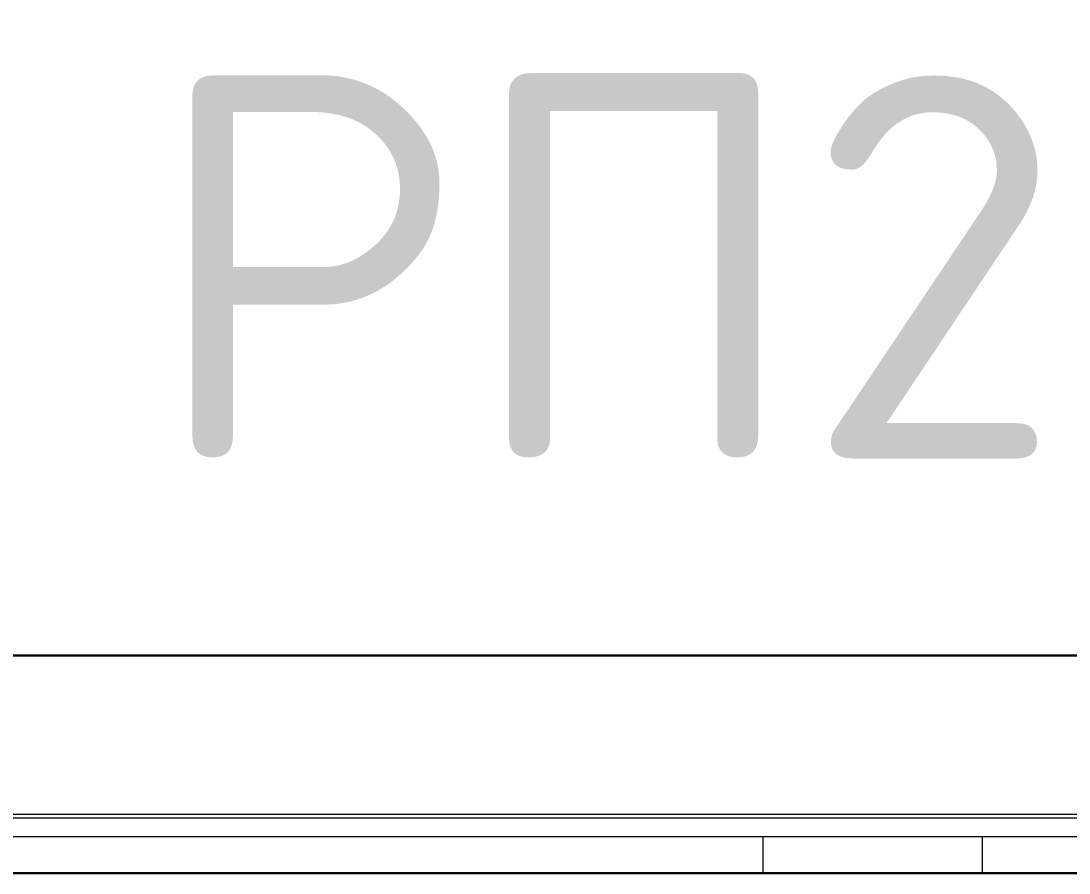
# Model space of a CAD drawing. Header units: millimetres. Extents: x -42533 to 645315, y 3457 to 82611.
# Drawn here: x 22479 to 23054, y 53107 to 53574 of the extents above; entities that cross this region are included whole.
import ezdxf

# ---------------------------------------------------------------- set-up
doc = ezdxf.new("R2010")
doc.units = ezdxf.units.MM
for name, color, linetype, lineweight in [('!_ЭОМ_Розетки', 5, 'Continuous', 30), ('Стены несущие', 7, 'Continuous', 30), ('Стены отделка', 7, 'Continuous', 30), ('Стены штриховка', 7, 'Continuous', 9), ('ШТРИХОВКА', 252, 'Continuous', 15), ('ЭОМ_Кабель Быт. розеток', 5, 'Continuous', 30)]:
    doc.layers.add(name, color=color, linetype=linetype, lineweight=lineweight)
doc.styles.add('ISOC-NORM', font='isocpeur.ttf')

# ---------------------------------------------------------------- blocks, each defined once
blk = doc.blocks.new('1 этаж')
at = {"layer": 'Стены несущие', "color": 8}
blk.add_line((329.578, 20820.244), (-5652.854, 20820.244), dxfattribs=at)
at = {"layer": 'Стены отделка', "color": 8, "lineweight": 9}
for p, q in [((-197.288, 20852.244), (-5778.587, 20852.244)), ((-5790.587, 20840.244), (-185.288, 20840.244)), ((-3305.462, 20820.244), (-3305.462, 20840.244)), ((-3185.462, 20840.244), (-3185.462, 20820.244))]:
    blk.add_line(p, q, dxfattribs=at)
at = {"layer": 'Стены штриховка', "color": 8}
blk.add_line((-195.288, 20850.244), (-5780.587, 20850.244), dxfattribs=at)

msp = doc.modelspace()

# ---------------------------------------------------------------- linework, layer by layer
at = {"layer": 'ЭОМ_Кабель Быт. розеток'}
msp.add_lwpolyline([(22465.5, 53226.06), (23065.5, 53226.06), (23065.5, 53726.06), (22465.5, 53726.06)], close=True, dxfattribs=at)

# ---------------------------------------------------------------- block references
at = {"layer": 'ШТРИХОВКА'}
msp.add_blockref('1 этаж', (26191.57, 32286.65), dxfattribs=at)

# ---------------------------------------------------------------- texts
at = {"layer": '!_ЭОМ_Розетки', "color": 7, "insert": (22549.37, 53544.01), "char_height": 210, "width": 516.1295, "attachment_point": 1, "style": 'ISOC-NORM'}
msp.add_mtext('\\pxql;{\\C5;РП2}', dxfattribs=at)

doc.saveas('drawing.dxf')
